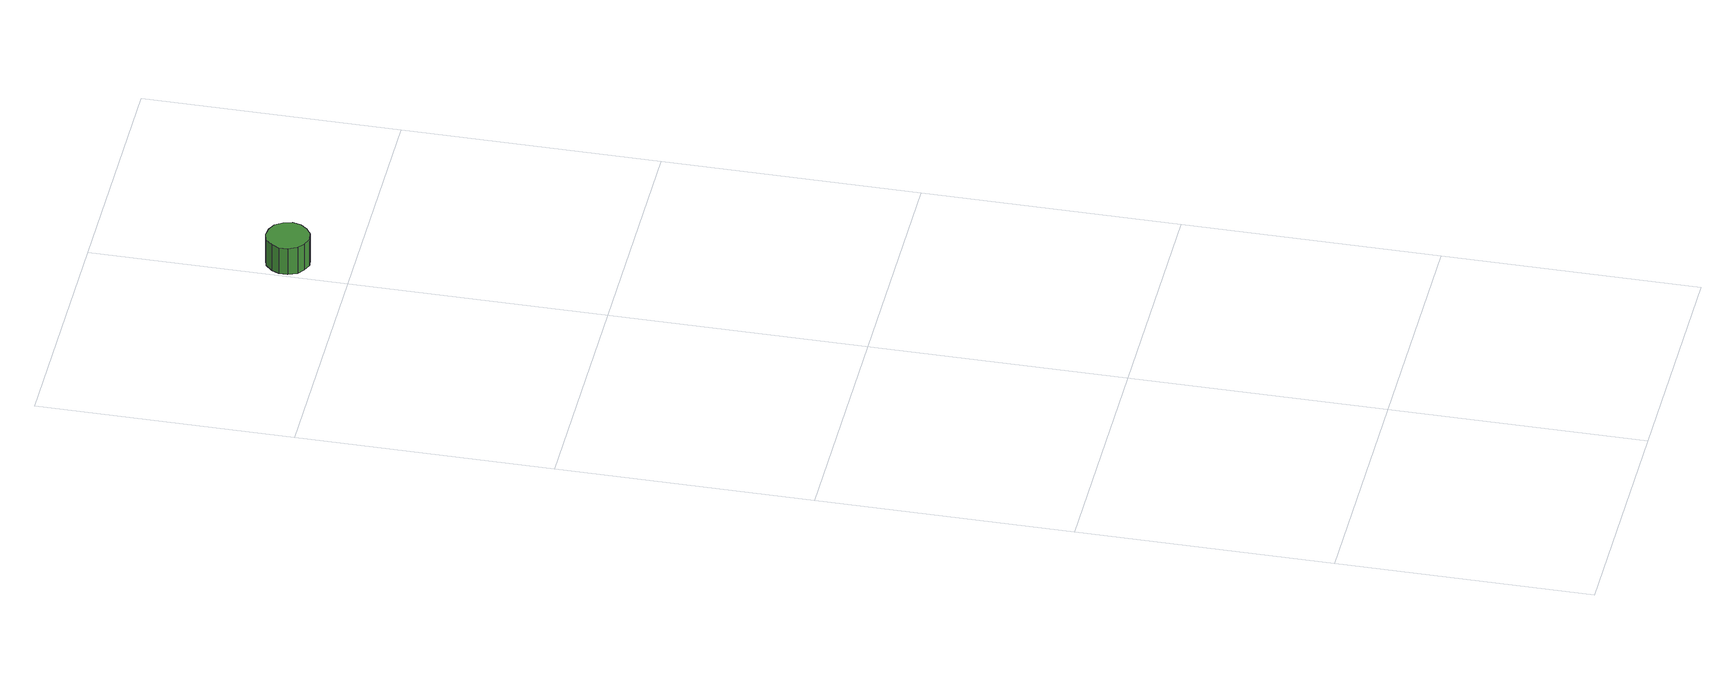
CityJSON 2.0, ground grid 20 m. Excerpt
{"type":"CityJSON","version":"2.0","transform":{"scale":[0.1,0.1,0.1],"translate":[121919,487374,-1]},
"CityObjects":{
"tree1":{"type":"SolitaryVegetationObject","attributes":{"function":"something"}},
"tree2":{"type":"SolitaryVegetationObject","attributes":{"function":"something"}},
"tree3":{"type":"SolitaryVegetationObject","attributes":{"function":"something"},"geometry":[{"type":"MultiSurface","lod":"1","boundaries":[[[0,1,2,3,4,5,6,7,8,9,10,11,12,13,14]],[[15,16,17,18,19,20,21,22,23,24,25,26,27,28,29]],[[0,29,28,1]],[[1,28,27,2]],[[2,27,26,3]],[[3,26,25,4]],[[4,25,24,5]],[[5,24,23,6]],[[6,23,22,7]],[[7,22,21,8]],[[8,21,20,9]],[[9,20,19,10]],[[10,19,18,11]],[[11,18,17,12]],[[12,17,16,13]],[[13,16,15,14]],[[14,15,29,0]]]}]}
},
"vertices":[
[37,850,32],[35,857,32],[31,863,32],[25,866,32],[18,867,32],[11,865,32],[6,860,32],[3,854,32],[3,847,32],[6,840,32],[11,836,32],[18,833,32],[25,834,32],[31,838,32],[35,843,32],[35,843,8],[31,838,8],[25,834,8],[18,833,8],[11,836,8],[6,840,8],[3,847,8],[3,854,8],[6,860,8],[11,865,8],[18,867,8],[25,866,8],[31,863,8],[35,857,8],[37,850,8]
]}
